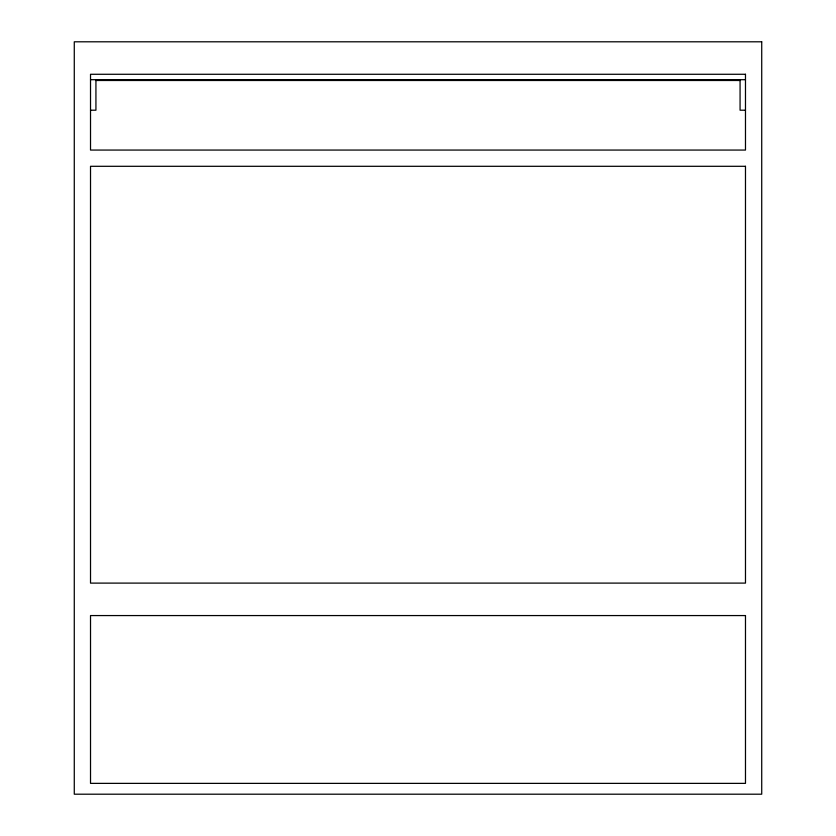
<?xml version="1.0" encoding="UTF-8"?>
<svg xmlns="http://www.w3.org/2000/svg" width="836" height="836" viewBox="0 0 836 836"><rect width="100%" height="100%" fill="white"/><g stroke="black" fill="none" stroke-linecap="round" stroke-linejoin="round"><path stroke-width="1.25" d="M90.518 79.692L745.482 79.692M95.931 80.486L740.069 80.486M90.518 110.206L95.931 110.206L95.931 79.692M745.482 110.206L740.069 110.206L740.069 79.692M761.721 41.8L74.279 41.8L74.279 794.2L761.721 794.2L761.721 41.8M745.482 74.279L90.518 74.279L90.518 150.062L745.482 150.062L745.482 74.279M745.482 166.301L90.518 166.301L90.518 583.1L745.482 583.1L745.482 166.301M745.482 615.568L90.518 615.568L90.518 783.374L745.482 783.374L745.482 615.568"/></g></svg>
